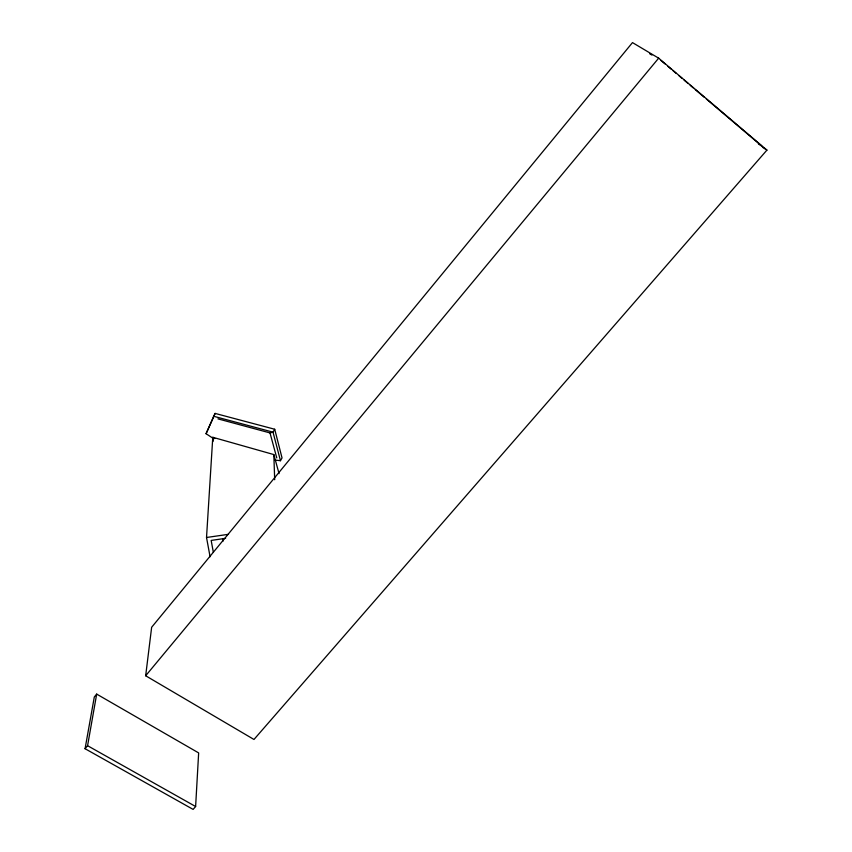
<?xml version="1.0" encoding="UTF-8"?>
<svg xmlns="http://www.w3.org/2000/svg" width="852" height="852" viewBox="0 0 852 852"><rect width="100%" height="100%" fill="white"/><g stroke="black" fill="none" stroke-linecap="round" stroke-linejoin="round"><path stroke-width="1.28" d="M223.054 541.126L223.16 538.496M195.619 806.514L198.654 752.912L96.681 694.103L94.306 696.979L85.072 748.716L193.116 809.4L195.619 806.514L87.575 745.702L96.681 694.103M210.082 556.771L206.525 537.495L212.776 437.289L273.822 454.574L279.051 473.627M145.671 675.764L151.645 627.264L632.482 42.6L658.66 58.17L766.928 150.112L253.981 739.472L145.671 675.764L658.66 58.17M213.628 438.684L206.067 433.711L215.098 413.412L274.706 429.248L282.033 457.929L280.457 460.708L275.185 460.069M215.098 413.412L206.067 433.711M274.706 429.248L273.034 432.166L280.457 460.708M85.072 748.716L87.575 745.702M217.942 418.864L270.009 432.922L273.034 432.166L213.437 416.202M206.525 537.495L228.506 534.31M225.62 538.336L211.168 540.424L213.32 552.171M649.661 53.74L651.929 55.082M758.397 143.881L761.72 146.033L706.308 98.981M762.487 147.226L766.928 150.112M214.779 438.599L212.776 437.289L213.181 441.24M660.982 60.492L665.007 63.911M668.032 66.477L671.057 69.044M673.069 70.748L676.094 73.315M679.108 75.881L682.132 78.448M684.145 80.163L688.182 83.581M690.195 85.296L693.219 87.862M695.232 89.577L704.295 97.277M270.009 432.922L276.762 457.907M273.822 454.574L274.695 479.729"/></g></svg>
